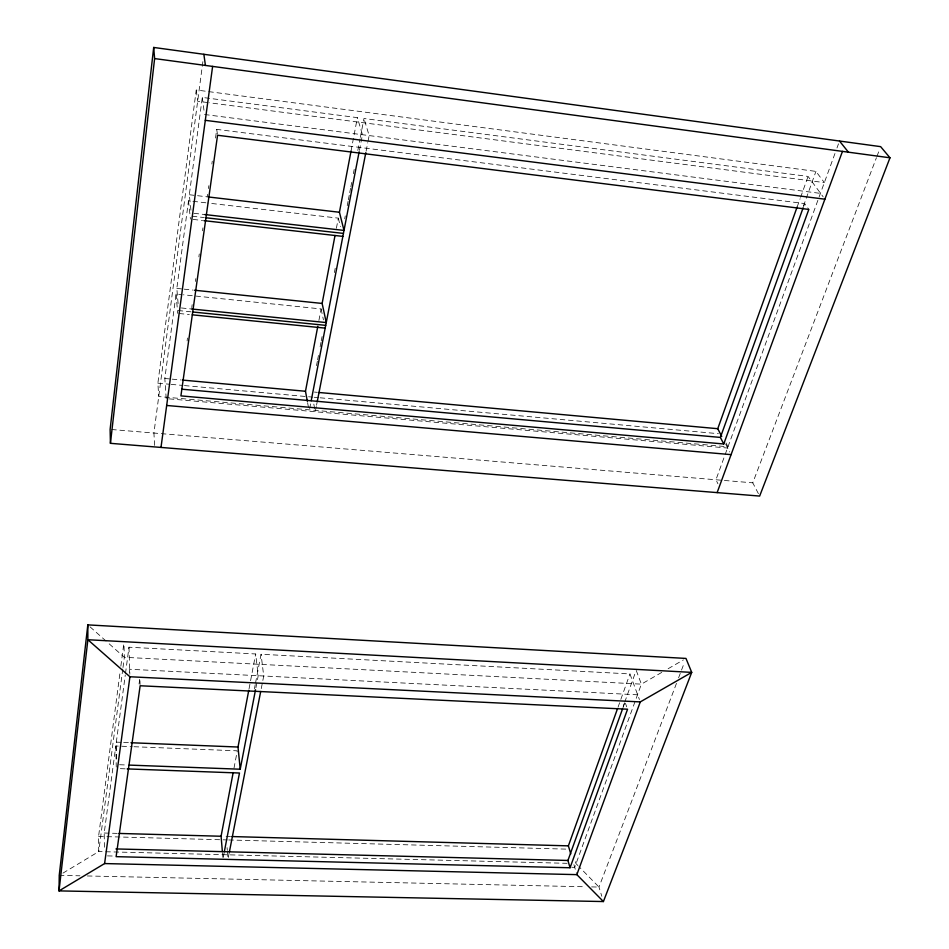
<?xml version="1.0" encoding="UTF-8"?>
<svg xmlns="http://www.w3.org/2000/svg" width="949" height="949" viewBox="0 0 949 949"><rect width="100%" height="100%" fill="white"/><g stroke="black" fill="none" stroke-linecap="round" stroke-linejoin="round"><path stroke-width="0.71" stroke-dasharray="4.75 3.56" d="M62.942 873.127L98.72 851.573L98.577 836.425L120.084 672.034M120.855 666.174L123.738 644.157M725.985 442.934L727.978 446.789L158.72 396.563L157.878 383.182L196.241 89.989L815.938 171.389L824.349 182.599L209.409 102.777M122.801 668.986L98.72 851.573L567.051 863.317M122.99 667.527L124.343 657.301L123.963 644.146M202.884 61.626L153.916 433.041L154.628 445.544M104.39 847.267L104.212 833.02L115.814 746.009L132.113 746.649M116.691 759.01L116.324 742.142L125.28 674.964M125.482 673.505L128.981 647.206L255.661 653.968L258.223 675.724L255.518 689.769M166.205 398.604L164.818 378.485L176.075 294.048L181.935 294.653M178.115 303.538L176.822 288.401L188.507 200.785L191.437 201.129M190.951 210.192L189.314 194.747L202.291 97.415L357.37 117.64L362.447 134.722L359.434 150.357M129.278 672.189L129.681 669.259L637.669 694.81M139.052 684.039L139.859 678.25L140.096 684.502M187.095 340.928L187.499 338.01M191.769 307.547L192.173 304.641M195.423 281.473L195.826 278.579M198.875 256.847L199.278 253.952M202.517 230.785L202.92 227.89M207.214 197.214L207.629 194.331M208.436 188.554L208.839 185.672M211.864 164.011L212.268 161.128M215.506 138.032L216.716 129.372L804.657 203.584L808.821 209.421M233.988 768.204L237.286 750.825L133.584 746.709M249.041 688.867L255.661 653.968M318.9 320.489L321.094 308.935L183.394 294.795M336.397 228.258L338.318 218.14L207.594 203.003M351.023 151.116L357.37 117.64M254.403 688.95L255.234 684.609M255.506 683.161L261.07 654.252L629.946 673.932L639.412 699.532M316.503 365.638L317.334 361.272M317.618 359.825L318.449 355.46M320.133 346.741L320.964 342.375M321.248 340.916L322.079 336.563M334.368 272.6L335.211 268.235M344.701 218.804L345.258 215.898M347.215 205.731L348.046 201.366M348.33 199.907L349.446 194.094M349.718 192.647L350.561 188.282M350.845 186.823L351.676 182.469M353.348 173.738L354.191 169.385M357.82 150.488L360.051 138.851M360.335 137.403L363.965 118.506L808.085 176.431L823.186 196.882M223.24 857.315L224.332 851.704M309.682 408.592L310.94 402.079M228.306 857.445L229.409 851.822M261.26 688.594L263.715 675.996L261.07 654.252M316.29 406.528L315.27 411.736L313.644 403.195M316.539 405.223L317.298 401.32M366.1 151.199L367.773 142.647M368.046 141.235L369.149 135.577L363.965 118.506M618.036 707.207L629.946 673.932M797.101 207.084L800.102 198.732M800.6 197.333L808.085 176.431M623.208 706.376L624.205 703.6M624.703 702.213L635.7 671.702M803.435 206.111L815.938 171.389M623.007 707.646L624.501 703.482M803.649 206.36L804.657 203.584M834.966 153.501L715.949 479.767L717.907 483.753M836.982 147.961L838.501 143.809M676.483 683.375L598.997 887.066L601.808 896.283M678.582 677.835L684.383 662.592M758.393 493.658L752.771 482.827L876.425 157.712M876.959 156.336L879.593 149.408M661.761 672.39L641.382 684.146L124.343 657.301L107.735 642.556M668.132 668.713L683.422 659.899M59.241 875.358L79.941 875.808M87.344 875.963L585.687 886.781M591.607 886.9L598.997 887.066L578.949 866.615M107.462 855.891L113.382 856.045M571.749 867.279L574.703 867.35L641.382 684.146L636.198 670.314M98.577 836.425L227.214 839.924M228.697 839.96L567.288 849.153M104.212 833.02L117.522 833.388M226.087 836.389L230.524 836.508M119.538 764.728L126.347 764.989M120.369 768.666L127.166 768.904M116.324 742.142L122.196 742.379M123.655 742.438L130.986 742.735M111.579 429.517L752.771 482.827M169.147 398.865L727.705 448.047M164.818 378.485L170.678 379.019M172.137 379.149L180.927 379.944M314.416 392.067L317.357 392.34M157.878 383.182L169.681 384.25M171.152 384.381L182.955 385.436M184.438 385.579L312.767 397.133M314.238 397.263L318.662 397.667M320.133 397.797L718.405 433.681M181.378 307.962L191.568 308.994M178.092 310.525L191.164 311.841M179.159 313.514L189.326 314.534M176.822 288.401L182.694 289.018M184.165 289.16L192.967 290.074M193.952 213.3L204.794 214.545M192.184 216.218L204.367 217.594M193.122 219.421L202.588 220.488M192.908 201.295L206.135 202.837M189.314 194.747L206.977 196.799M204.545 114.497L820.612 193.406M207.938 102.587L197.665 101.246L196.241 89.989M90.036 626.838L106.632 641.583M577.941 865.583L575.936 863.543L574.786 859.652M725.712 444.179L729.734 451.997M625.427 703.28L626.708 706.827M573.92 864.658L576.494 873.424M338.318 218.14L340.406 226.562M321.094 308.935L323.431 319.896M307.595 402.649L308.65 408.355M216.716 129.372L217.558 135.256M202.291 97.415L203.976 110.226M188.507 200.785L190.417 219.112M227.06 847.623L227.309 850.423M227.428 851.834L227.914 857.445M176.075 294.048L177.7 313.372M222.505 853.104L222.861 857.327M128.981 647.206L129.835 674.253M115.814 746.009L116.252 767.1"/><path stroke-width="1.42" d="M87.818 624.881L59.241 875.358L59.016 890.897L603.41 901.55L691.714 672.378L685.973 658.428L87.818 624.881L87.866 639.733L59.016 890.897L104.604 863.566L576.85 874.634L603.41 901.55M153.691 47.45L110.12 429.399L110.428 443.325L759.651 496.066L889.984 157.795L880.636 146.644L153.691 47.45L154.616 58.577L110.428 443.325M104.604 863.566L129.918 676.756L87.866 639.733L691.714 672.378L640.278 701.904L129.918 676.756M160.986 447.442L212.612 66.394M222.386 851.704L221.081 836.247L233.169 772.545M129.183 765.096L240.216 769.212L238.009 747.029L248.768 690.326M307.334 401.225L305.483 391.261L317.808 326.266M191.568 308.994L326.254 322.565L322.138 303.443L335.021 235.494M204.794 214.545L344.001 230.429L339.434 212.256L351.023 151.116M224.332 851.704L239.48 773.02L127.166 768.904M240.216 769.212L255.518 689.769M311.189 400.775L359.149 151.816M229.409 851.822L260.69 691.489M317.298 401.32L365.816 152.659M570.764 853.91L568.392 845.856L617.538 708.595M721.738 436.445L717.752 428.699L797.101 207.084M570.052 867.754L627.562 709.2L140.144 685.759L116.11 856.662L570.052 867.754L567.929 860.458L622.497 709.033M723.755 443.99L808.821 209.421L217.558 135.256L180.915 395.887L723.755 443.99L720.386 437.418L803.151 207.76M576.85 874.634L640.278 701.904M717.136 492.614L842.451 151.389M115.956 848.94L567.929 860.458M119.005 833.436L221.081 836.247M232.007 836.555L568.392 845.856M130.986 742.735L238.009 747.029M166.668 405.472L731.086 454.63M182.398 380.075L305.483 391.261M318.828 392.471L717.752 428.699M181.828 389.197L720.386 437.418M192.635 311.984L325.721 325.353M192.232 314.819L325.187 328.117M194.438 290.228L322.138 303.443M205.826 217.76L343.431 233.418M203.94 220.643L342.862 236.384M208.448 196.977L339.434 212.256M205.304 120.333L824.895 199.195M154.616 58.577L889.984 157.795M839.509 141.033L848.43 152.196M203.857 54.295L205.423 65.422"/></g></svg>
